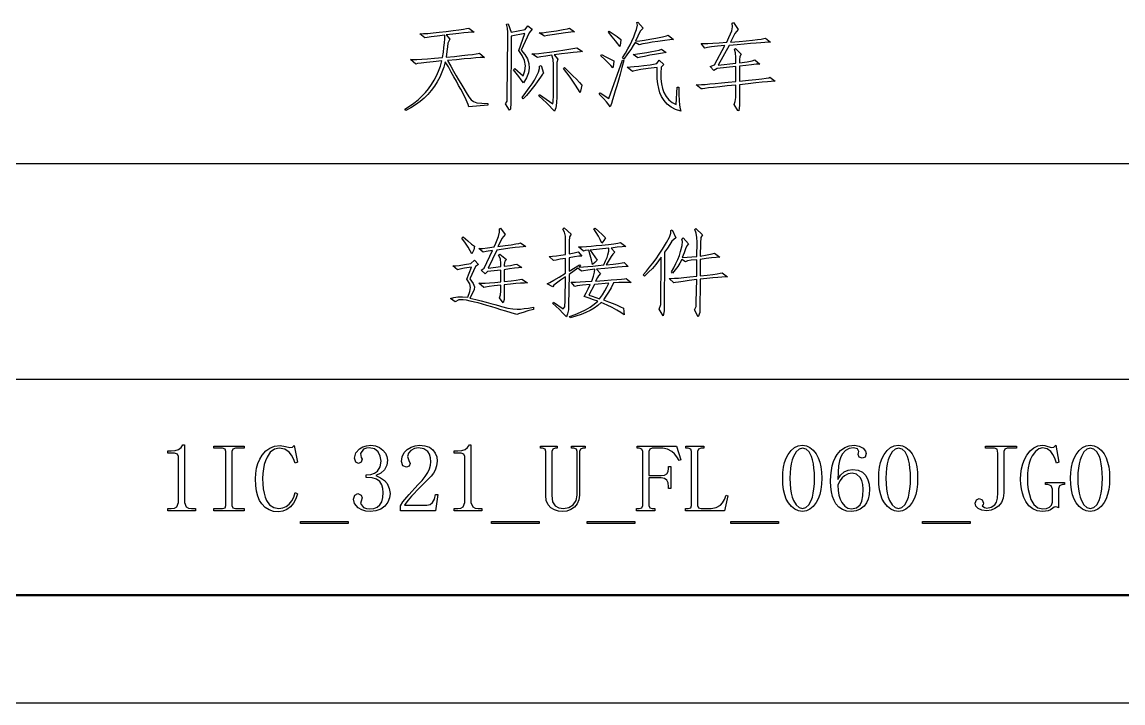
# Model space of a CAD drawing. Extents: x 0 to 420, y 0 to 297.
# Drawn here: x 311.2 to 362.3, y 0 to 31.6 of the extents above; entities that cross this region are included whole.
import ezdxf

# ---------------------------------------------------------------- set-up
doc = ezdxf.new("R2010")
doc.units = 0

msp = doc.modelspace()

# ---------------------------------------------------------------- linework, layer by layer
at = {"color": 7, "lineweight": 25}
for p, q in [((363, 25), (303, 25)), ((415, 15), (303, 15)), ((0, 0), (420, 0))]:
    msp.add_line(p, q, dxfattribs=at)
at = {"color": 7, "lineweight": 50}
for p, q in [((415, 5), (25, 5)), ((235, 5), (415, 5)), ((235, 5), (415, 5)), ((235, 5), (415, 5)), ((235, 5), (415, 5)), ((235, 5), (415, 5)), ((235, 5), (415, 5)), ((235, 5), (415, 5))]:
    msp.add_line(p, q, dxfattribs=at)
at = {"color": 7, "lineweight": 25}
for points in [[(331.929, 27.65), (331.906, 27.752), (331.812, 27.965), (331.648, 28.29), (331.559, 28.459), (331.461, 28.641), (331.354, 28.835), (331.239, 29.042), (331.115, 29.261), (330.983, 29.493), (330.841, 29.737), (330.77, 29.488), (330.684, 29.25), (330.583, 29.023), (330.467, 28.807), (330.337, 28.602), (330.192, 28.408), (330.033, 28.225), (329.859, 28.053), (329.67, 27.892), (329.467, 27.742), (329.249, 27.602), (329.017, 27.474), (328.964, 27.544), (329.183, 27.678), (329.387, 27.821), (329.578, 27.973), (329.756, 28.135), (329.919, 28.306), (330.07, 28.487), (330.206, 28.678), (330.329, 28.878), (330.438, 29.087), (330.533, 29.306), (330.615, 29.534), (330.684, 29.772), (330.287, 29.733), (329.968, 29.699), (329.726, 29.671), (329.561, 29.649), (329.473, 29.632), (329.227, 29.842), (329.352, 29.84), (329.526, 29.844), (329.749, 29.856), (330.023, 29.874), (330.346, 29.899), (330.719, 29.93), (330.751, 30.174), (330.778, 30.399), (330.799, 30.606), (330.814, 30.795), (330.824, 30.965), (330.463, 30.925), (330.188, 30.891), (329.998, 30.863), (329.894, 30.842), (329.666, 31.035), (329.827, 31.04), (330.03, 31.052), (330.273, 31.073), (330.559, 31.103), (330.885, 31.141), (331.205, 31.181), (331.469, 31.217), (331.678, 31.248), (331.831, 31.275), (331.929, 31.299), (332.175, 31.106), (332.056, 31.102), (331.898, 31.092), (331.701, 31.075), (331.465, 31.051), (331.19, 31.02), (330.877, 30.983), (331.052, 30.79), (330.964, 30.597), (330.939, 30.431), (330.91, 30.215), (330.877, 29.948), (331.269, 29.986), (331.604, 30.021), (331.882, 30.052), (332.102, 30.08), (332.266, 30.104), (332.372, 30.124), (332.42, 30.141), (332.666, 29.93), (332.588, 29.932), (332.454, 29.926), (332.264, 29.913), (332.019, 29.893), (331.717, 29.866), (331.36, 29.831), (330.947, 29.79), (331.093, 29.537), (331.227, 29.304), (331.35, 29.09), (331.461, 28.897), (331.561, 28.724), (331.648, 28.571), (331.802, 28.312), (331.933, 28.111), (332.043, 27.965), (332.147, 27.89), (332.309, 27.838), (332.528, 27.811), (332.806, 27.807), (332.806, 27.72)], [(333.875, 27.825), (333.871, 27.54), (333.823, 27.492), (333.63, 27.79), (333.704, 27.904), (333.717, 28.106), (333.735, 30.913), (333.737, 31.1), (333.719, 31.287), (333.682, 31.474), (333.752, 31.492), (333.893, 31.106), (334.542, 31.228), (334.665, 31.404), (334.875, 31.246), (334.735, 31.071), (334.366, 30.281), (334.536, 30.078), (334.654, 29.87), (334.721, 29.657), (334.736, 29.439), (334.699, 29.216), (334.611, 28.988), (334.472, 28.755), (334.363, 28.905), (334.248, 29.057), (334.126, 29.212), (333.998, 29.369), (334.068, 29.421), (334.454, 29.088), (334.536, 29.32), (334.555, 29.554), (334.513, 29.789), (334.409, 30.026), (334.244, 30.264), (334.524, 31.053), (333.893, 30.93)], [(336.823, 31.123), (336.657, 31.105), (336.417, 31.073), (336.103, 31.027), (335.795, 30.981), (335.573, 30.949), (335.437, 30.93), (335.191, 31.071), (335.34, 31.084), (335.524, 31.106), (335.744, 31.136), (335.998, 31.176), (336.306, 31.228), (336.505, 31.269), (336.594, 31.299)], [(338.928, 30.439), (338.843, 30.56), (338.727, 30.711), (338.58, 30.893), (338.402, 31.106), (338.437, 31.158), (338.63, 31.03), (338.812, 30.901), (338.981, 30.772), (338.968, 30.601)], [(339.648, 30.632), (339.556, 30.485), (339.437, 30.307), (339.293, 30.099), (339.121, 29.86), (339.051, 29.913), (339.191, 30.132), (339.31, 30.334), (339.41, 30.518), (339.49, 30.685), (339.577, 30.886), (339.65, 31.071), (339.709, 31.237), (339.751, 31.437), (339.718, 31.562), (339.771, 31.579), (340.016, 31.299), (339.876, 31.158), (339.665, 30.685), (339.862, 30.707), (340.082, 30.737), (340.327, 30.777), (340.595, 30.825), (340.909, 30.887), (341.102, 30.934), (341.174, 30.965), (341.42, 30.772), (341.253, 30.754), (341.01, 30.722), (340.692, 30.676), (340.437, 30.637), (340.207, 30.599), (340.003, 30.562), (339.823, 30.527)], [(344.313, 29.667), (344.313, 29.93), (344.287, 30.15), (344.243, 30.316), (344.296, 30.351), (344.559, 30.088), (344.493, 29.978), (344.471, 29.825), (344.471, 29.685), (344.832, 29.739), (345.071, 29.786), (345.19, 29.825), (345.418, 29.632), (345.247, 29.619), (345.032, 29.597), (344.774, 29.566), (344.471, 29.527), (344.471, 28.842), (344.891, 28.881), (345.237, 28.917), (345.51, 28.948), (345.711, 28.975), (345.838, 28.998), (345.892, 29.018), (346.138, 28.842), (346.074, 28.839), (345.951, 28.828), (345.771, 28.81), (345.533, 28.785), (345.237, 28.753), (344.883, 28.714), (344.471, 28.667), (344.471, 27.72), (344.453, 27.465), (344.401, 27.474), (344.225, 27.755), (344.282, 27.886), (344.313, 28.071), (344.313, 28.65), (343.911, 28.612), (343.565, 28.578), (343.278, 28.549), (343.047, 28.523), (342.874, 28.503), (342.758, 28.486), (342.699, 28.474), (342.471, 28.667), (342.576, 28.67), (342.718, 28.677), (342.894, 28.689), (343.107, 28.707), (343.355, 28.729), (343.639, 28.756), (343.958, 28.788), (344.313, 28.825), (344.313, 29.509), (343.436, 29.421), (343.296, 29.334), (343.12, 29.509), (343.313, 29.597), (343.804, 30.492), (343.457, 30.458), (343.186, 30.426), (342.992, 30.396), (342.874, 30.369), (342.699, 30.579), (342.825, 30.577), (343.008, 30.582), (343.246, 30.596), (343.541, 30.619), (343.892, 30.65), (343.988, 30.856), (344.064, 31.032), (344.12, 31.176), (344.16, 31.36), (344.138, 31.527), (344.208, 31.562), (344.418, 31.228), (344.269, 31.044), (344.188, 30.889), (344.067, 30.65), (344.457, 30.683), (344.794, 30.714), (345.077, 30.742), (345.308, 30.767), (345.485, 30.789), (345.61, 30.808), (345.681, 30.825), (345.91, 30.65), (345.799, 30.643), (345.652, 30.633), (345.468, 30.619), (345.247, 30.601), (344.99, 30.58), (344.696, 30.554), (344.365, 30.525), (343.997, 30.492), (343.488, 29.579)], [(337.208, 30.211), (337.109, 30.202), (336.961, 30.186), (336.766, 30.163), (336.522, 30.133), (336.231, 30.096), (335.893, 30.053), (336.051, 29.86), (336.016, 29.707), (336.016, 29.457), (336.016, 28.106), (336.004, 27.829), (335.969, 27.607), (335.91, 27.439), (335.802, 27.558), (335.674, 27.689), (335.527, 27.833), (335.36, 27.989), (335.173, 28.158), (335.208, 28.211), (335.823, 27.79), (335.849, 27.873), (335.858, 28.193), (335.858, 29.614), (335.84, 29.834), (335.787, 30.035), (335.495, 30), (335.273, 29.965), (335.121, 29.93), (334.858, 30.106), (334.993, 30.111), (335.175, 30.125), (335.403, 30.15), (335.677, 30.184), (335.998, 30.228), (336.38, 30.284), (336.665, 30.329), (336.853, 30.363), (336.945, 30.386)], [(339.543, 30.071), (339.748, 30.099), (339.961, 30.132), (340.182, 30.169), (340.411, 30.211), (340.755, 30.281), (340.858, 30.316), (341.086, 30.158), (340.914, 30.137), (340.729, 30.11), (340.532, 30.076), (340.323, 30.035), (340.071, 29.983), (339.887, 29.942), (339.771, 29.913)], [(339.051, 29.807), (339.121, 29.79), (339.031, 29.465), (338.945, 29.163), (338.864, 28.881), (338.789, 28.622), (338.719, 28.384), (338.654, 28.168), (338.594, 27.974), (338.539, 27.801), (338.49, 27.65), (338.425, 27.745), (338.319, 27.873), (338.171, 28.034), (337.981, 28.228), (338.016, 28.299), (338.42, 28.035)], [(338.648, 29.772), (338.639, 29.606), (338.613, 29.457), (338.512, 29.564), (338.385, 29.693), (338.231, 29.845), (338.051, 30.018), (338.086, 30.071), (338.281, 29.967), (338.468, 29.868)], [(340.753, 29.807), (340.964, 29.614), (340.841, 29.492), (340.829, 29.203), (340.837, 28.941), (340.863, 28.706), (340.908, 28.498), (340.972, 28.316), (341.077, 28.123), (341.207, 27.965), (341.362, 27.842), (341.543, 27.755), (341.595, 28.562), (341.665, 28.562), (341.674, 28.225), (341.688, 27.944), (341.705, 27.72), (341.727, 27.551), (341.753, 27.439), (341.516, 27.522), (341.308, 27.633), (341.131, 27.77), (340.984, 27.933), (340.867, 28.123), (340.791, 28.302), (340.732, 28.499), (340.689, 28.715), (340.664, 28.95), (340.656, 29.203), (340.665, 29.474), (340.238, 29.421), (339.91, 29.376), (339.682, 29.337), (339.554, 29.306), (339.525, 29.281), (339.279, 29.492), (339.42, 29.496), (339.595, 29.509), (339.806, 29.531), (340.051, 29.562), (340.332, 29.601), (340.648, 29.65)], [(334.401, 28.071), (334.579, 28.306), (334.734, 28.521), (334.866, 28.716), (334.974, 28.89), (335.059, 29.044), (335.158, 29.258), (335.208, 29.419), (335.208, 29.527), (335.279, 29.562), (335.401, 29.211), (335.353, 29.158), (335.253, 29.024), (335.103, 28.807), (334.993, 28.652), (334.873, 28.496), (334.743, 28.338), (334.604, 28.179), (334.454, 28.018)], [(336.366, 29.474), (336.573, 29.273), (336.757, 29.09), (336.918, 28.925), (337.057, 28.778), (337.173, 28.65), (337.143, 28.505), (337.086, 28.316), (336.991, 28.478), (336.883, 28.65), (336.761, 28.829), (336.626, 29.018), (336.477, 29.215), (336.314, 29.421)], [(332.683, 19.9), (332.507, 20.076), (332.647, 20.163), (333.033, 20.988), (332.74, 20.94), (332.595, 20.9), (332.402, 21.076), (332.566, 21.083), (332.8, 21.107), (333.104, 21.146), (333.181, 21.317), (333.248, 21.481), (333.305, 21.637), (333.356, 21.839), (333.349, 21.988), (333.402, 22.023), (333.612, 21.725), (333.463, 21.541), (333.378, 21.363), (333.279, 21.163), (333.619, 21.21), (333.894, 21.25), (334.104, 21.286), (334.25, 21.315), (334.332, 21.339), (334.577, 21.163), (334.447, 21.154), (334.279, 21.138), (334.073, 21.115), (333.829, 21.085), (333.547, 21.049), (333.226, 21.006), (332.823, 20.163), (333.419, 20.234), (333.419, 20.374), (333.402, 20.593), (333.314, 20.76), (333.367, 20.813), (333.683, 20.567), (333.604, 20.484), (333.577, 20.339), (333.577, 20.251), (333.86, 20.294), (334.053, 20.329), (334.156, 20.356), (334.384, 20.199), (334.229, 20.185), (334.042, 20.163), (333.825, 20.133), (333.577, 20.093), (333.577, 19.549), (333.891, 19.582), (334.13, 19.611), (334.294, 19.635), (334.384, 19.655), (334.647, 19.479), (334.509, 19.476), (334.333, 19.465), (334.119, 19.448), (333.867, 19.423), (333.577, 19.391), (333.577, 18.707), (333.525, 18.549), (333.349, 18.795), (333.402, 18.922), (333.419, 19.093), (333.419, 19.374), (333.107, 19.341), (332.871, 19.313), (332.712, 19.288), (332.63, 19.269), (332.402, 19.462), (332.521, 19.464), (332.683, 19.473), (332.886, 19.487), (333.132, 19.507), (333.419, 19.532), (333.419, 20.076), (332.805, 20.006)], [(336.313, 18.286), (336.379, 18.365), (336.4, 18.672), (336.418, 19.76), (336.177, 19.6), (335.997, 19.47), (335.879, 19.372), (335.822, 19.304), (335.558, 19.444), (335.691, 19.501), (335.879, 19.602), (336.121, 19.747), (336.418, 19.935), (336.418, 20.62), (336.161, 20.577), (335.974, 20.542), (335.857, 20.514), (335.664, 20.707), (335.816, 20.719), (335.993, 20.738), (336.193, 20.763), (336.418, 20.795), (336.418, 21.409), (336.412, 21.651), (336.371, 21.838), (336.295, 21.97), (336.348, 22.041), (336.681, 21.742), (336.593, 21.624), (336.576, 21.409), (336.576, 20.83), (336.822, 20.87), (336.997, 20.918), (337.172, 20.725), (337.028, 20.715), (336.829, 20.686), (336.576, 20.637), (336.576, 20.023), (337.067, 20.321), (337.102, 20.251), (337.05, 20.216), (337.241, 20.226), (337.451, 20.241), (337.679, 20.262), (337.925, 20.289), (338.19, 20.321), (338.274, 20.506), (338.338, 20.66), (338.383, 20.786), (338.418, 20.946), (338.418, 21.093), (337.558, 21.006), (337.664, 20.852), (337.769, 20.694), (337.874, 20.532), (337.778, 20.422), (337.664, 20.339), (337.621, 20.545), (337.562, 20.768), (337.488, 21.006), (337.33, 20.984), (337.243, 20.953), (337.014, 21.146), (337.187, 21.155), (337.382, 21.168), (337.6, 21.186), (337.84, 21.208), (338.102, 21.234), (338.413, 21.268), (338.659, 21.299), (338.842, 21.329), (338.962, 21.356), (339.207, 21.163), (339.038, 21.156), (338.81, 21.132), (338.523, 21.093), (338.699, 20.9), (338.613, 20.817), (338.532, 20.707), (338.433, 20.549), (338.295, 20.321), (338.624, 20.354), (338.874, 20.383), (339.045, 20.407), (339.137, 20.427), (339.313, 20.234), (339.204, 20.235), (339.042, 20.228), (338.826, 20.212), (338.556, 20.187), (338.233, 20.153), (337.857, 20.111), (338.032, 19.918), (337.944, 19.813), (337.892, 19.725), (337.804, 19.567), (338.199, 19.595), (338.531, 19.62), (338.8, 19.641), (339.005, 19.66), (339.147, 19.677), (339.225, 19.69), (339.453, 19.497), (339.291, 19.502), (339.102, 19.501), (338.887, 19.493), (338.646, 19.479), (338.524, 19.259), (338.405, 19.054), (338.288, 18.864), (338.172, 18.69), (338.412, 18.601), (338.624, 18.519), (338.81, 18.441), (338.97, 18.37), (339.102, 18.304), (339.12, 18.15), (339.137, 18.006), (338.982, 18.112), (338.798, 18.222), (338.584, 18.334), (338.34, 18.449), (338.067, 18.567), (337.917, 18.437), (337.749, 18.316), (337.562, 18.206), (337.357, 18.106), (337.133, 18.016), (336.89, 17.935), (336.629, 17.865), (336.593, 17.918), (336.864, 18.016), (337.114, 18.122), (337.343, 18.238), (337.553, 18.362), (337.741, 18.495), (337.909, 18.637), (337.714, 18.699), (337.504, 18.77), (337.278, 18.848), (337.371, 19.019), (337.465, 19.206), (337.558, 19.409), (337.198, 19.376), (336.958, 19.347), (336.839, 19.321), (336.681, 19.514), (336.872, 19.518), (337.093, 19.527), (337.346, 19.544), (337.629, 19.567), (337.714, 19.799), (337.761, 19.98), (337.769, 20.111), (337.451, 20.078), (337.246, 20.048), (337.155, 20.023), (336.979, 20.163), (336.576, 19.865), (336.558, 18.462), (336.547, 18.236), (336.512, 18.048), (336.453, 17.9), (336.289, 18.084), (336.129, 18.251), (335.973, 18.4), (335.822, 18.532), (335.857, 18.584)], [(338.102, 21.321), (338.027, 21.488), (337.94, 21.655), (337.842, 21.821), (337.734, 21.988), (337.786, 22.023), (337.948, 21.879), (338.106, 21.727), (338.26, 21.567), (338.186, 21.444)], [(341.81, 20.567), (341.717, 20.402), (341.613, 20.242), (341.498, 20.087), (341.372, 19.935), (341.319, 19.988), (341.432, 20.183), (341.531, 20.377), (341.617, 20.568), (341.69, 20.757), (341.749, 20.944), (341.814, 21.214), (341.835, 21.404), (341.81, 21.514), (341.863, 21.567), (342.109, 21.286), (342.032, 21.194), (341.977, 21.058), (341.918, 20.878), (341.828, 20.655), (342.495, 20.707), (342.512, 21.374), (342.508, 21.594), (342.473, 21.787), (342.407, 21.953), (342.459, 22.006), (342.758, 21.707), (342.683, 21.593), (342.67, 21.321), (342.652, 20.725), (342.984, 20.779), (343.206, 20.826), (343.319, 20.865), (343.565, 20.672), (343.396, 20.659), (343.188, 20.637), (342.94, 20.606), (342.652, 20.567), (342.652, 19.813), (342.974, 19.846), (343.236, 19.877), (343.44, 19.905), (343.584, 19.93), (343.67, 19.953), (343.916, 19.76), (343.807, 19.757), (343.658, 19.748), (343.468, 19.734), (343.237, 19.713), (342.965, 19.687), (342.652, 19.655), (342.635, 18.111), (342.565, 17.9), (342.389, 18.234), (342.464, 18.387), (342.477, 18.602), (342.495, 19.637), (342.144, 19.591), (341.863, 19.553), (341.652, 19.521), (341.512, 19.497), (341.442, 19.479), (341.214, 19.69), (341.318, 19.688), (341.465, 19.694), (341.657, 19.707), (341.892, 19.729), (342.171, 19.758), (342.495, 19.795), (342.495, 20.549), (342.241, 20.532), (342.066, 20.503), (341.968, 20.462)], [(332.069, 20.83), (332.001, 20.967), (331.902, 21.133), (331.772, 21.327), (331.612, 21.549), (331.665, 21.62), (331.879, 21.43), (332.055, 21.284), (332.191, 21.181), (332.161, 21.014)], [(340.986, 18.181), (340.933, 17.953), (340.758, 18.269), (340.828, 18.479), (340.845, 20.672), (340.73, 20.502), (340.596, 20.33), (340.441, 20.154), (340.267, 19.976), (340.073, 19.795), (340.021, 19.848), (340.167, 20.022), (340.314, 20.206), (340.462, 20.4), (340.61, 20.604), (340.758, 20.817), (340.907, 21.041), (341.099, 21.352), (341.229, 21.602), (341.297, 21.791), (341.302, 21.918), (341.354, 21.935), (341.53, 21.567), (341.345, 21.409), (341.249, 21.267), (341.135, 21.097), (341.003, 20.9)], [(334.156, 18.023), (333.891, 18.099), (333.643, 18.17), (333.411, 18.239), (333.196, 18.304), (332.998, 18.365), (332.771, 18.435), (332.562, 18.497), (332.372, 18.549), (332.2, 18.593), (331.996, 18.64), (331.818, 18.675), (331.665, 18.699), (331.468, 18.688), (331.297, 18.602), (331.086, 18.76), (331.235, 18.809), (331.419, 18.834), (331.639, 18.836), (331.893, 18.813), (331.985, 19.084), (332.016, 19.269), (331.972, 19.435), (331.84, 19.655), (332.051, 20.216), (331.737, 20.163), (331.521, 20.122), (331.402, 20.093), (331.191, 20.269), (331.31, 20.275), (331.49, 20.295), (331.731, 20.328), (332.033, 20.374), (332.191, 20.532), (332.384, 20.339), (332.244, 20.234), (331.981, 19.672), (332.13, 19.455), (332.191, 19.295), (332.176, 19.179), (332.106, 19.006), (331.981, 18.777), (332.256, 18.709), (332.509, 18.646), (332.74, 18.586), (332.949, 18.531), (333.136, 18.48), (333.302, 18.434), (333.446, 18.391), (333.733, 18.314), (333.976, 18.271), (334.174, 18.26), (334.32, 18.269), (334.494, 18.288), (334.697, 18.317), (334.928, 18.356), (334.928, 18.251), (334.663, 18.178), (334.446, 18.115), (334.277, 18.064)], [(337.488, 18.918), (337.654, 18.859), (337.823, 18.801), (337.997, 18.742), (338.122, 18.925), (338.234, 19.106), (338.332, 19.285), (338.418, 19.462), (337.751, 19.409)], [(318.751, 11.968), (318.751, 9.301), (318.838, 9.09), (318.944, 9.038), (319.084, 9.02), (319.259, 9.02), (319.259, 8.915), (317.979, 8.915), (317.979, 9.02), (318.137, 9.02), (318.288, 9.038), (318.391, 9.09), (318.47, 9.301), (318.47, 11.424), (318.426, 11.538), (318.294, 11.582), (317.979, 11.582), (317.979, 11.687), (318.137, 11.687), (318.327, 11.705), (318.479, 11.757), (318.595, 11.845), (318.68, 11.968)], [(320.112, 11.81), (320.112, 11.915), (321.516, 11.915), (321.516, 11.81), (321.112, 11.81), (320.998, 11.775), (320.954, 11.669), (320.954, 9.161), (320.998, 9.055), (321.112, 9.02), (321.516, 9.02), (321.516, 8.915), (320.112, 8.915), (320.112, 9.02), (320.516, 9.02), (320.638, 9.055), (320.673, 9.161), (320.673, 11.669), (320.638, 11.775), (320.516, 11.81)], [(323.113, 8.862), (322.88, 8.885), (322.672, 8.955), (322.489, 9.07), (322.332, 9.231), (322.228, 9.395), (322.147, 9.593), (322.089, 9.825), (322.054, 10.09), (322.043, 10.389), (322.055, 10.646), (322.092, 10.886), (322.153, 11.107), (322.239, 11.309), (322.35, 11.494), (322.517, 11.686), (322.711, 11.823), (322.933, 11.905), (323.183, 11.933), (323.429, 11.889), (323.639, 11.845), (323.753, 11.862), (323.832, 11.933), (323.99, 11.161), (323.885, 11.126), (323.807, 11.33), (323.713, 11.5), (323.604, 11.634), (323.402, 11.766), (323.148, 11.81), (322.921, 11.765), (322.731, 11.63), (322.578, 11.406), (322.505, 11.237), (322.449, 11.053), (322.408, 10.853), (322.384, 10.637), (322.376, 10.406), (322.383, 10.158), (322.404, 9.932), (322.439, 9.728), (322.488, 9.547), (322.551, 9.389), (322.694, 9.184), (322.887, 9.061), (323.13, 9.02), (323.309, 9.043), (323.469, 9.11), (323.613, 9.222), (323.733, 9.371), (323.823, 9.55), (323.885, 9.757), (323.99, 9.705), (323.915, 9.474), (323.807, 9.272), (323.665, 9.099), (323.499, 8.968), (323.315, 8.889)], [(328.283, 9.722), (328.255, 9.509), (328.173, 9.313), (328.037, 9.134), (327.852, 8.993), (327.624, 8.908), (327.353, 8.88), (327.152, 8.899), (326.971, 8.958), (326.809, 9.055), (326.638, 9.244), (326.581, 9.459), (326.651, 9.643), (326.791, 9.722), (326.94, 9.643), (326.984, 9.512), (326.949, 9.362), (326.914, 9.248), (327.046, 9.073), (327.184, 9.02), (327.335, 9.003), (327.528, 9.023), (327.686, 9.085), (327.809, 9.187), (327.897, 9.332), (327.949, 9.522), (327.967, 9.757), (327.948, 9.954), (327.893, 10.124), (327.8, 10.266), (327.657, 10.373), (327.449, 10.437), (327.177, 10.459), (327.177, 10.582), (327.391, 10.6), (327.563, 10.656), (327.695, 10.748), (327.82, 10.948), (327.862, 11.213), (327.829, 11.444), (327.73, 11.643), (327.561, 11.781), (327.318, 11.827), (327.19, 11.812), (327.055, 11.766), (326.914, 11.564), (326.949, 11.389), (326.984, 11.301), (326.949, 11.161), (326.826, 11.108), (326.695, 11.161), (326.633, 11.354), (326.69, 11.593), (326.862, 11.783), (327.021, 11.876), (327.197, 11.932), (327.388, 11.95), (327.606, 11.926), (327.793, 11.853), (327.949, 11.731), (328.066, 11.582), (328.136, 11.427), (328.16, 11.266), (328.127, 11.023), (328.028, 10.819), (327.859, 10.658), (327.616, 10.547), (327.846, 10.443), (328.021, 10.321), (328.142, 10.178), (328.247, 9.95)], [(330.166, 11.178), (330.15, 11.372), (330.104, 11.533), (330.026, 11.661), (329.85, 11.786), (329.605, 11.827), (329.41, 11.799), (329.245, 11.713), (329.133, 11.584), (329.096, 11.424), (329.157, 11.248), (329.219, 11.108), (329.175, 10.976), (329.043, 10.933), (328.877, 10.994), (328.815, 11.196), (328.844, 11.422), (328.932, 11.609), (329.078, 11.757), (329.258, 11.864), (329.445, 11.929), (329.64, 11.95), (329.896, 11.927), (330.104, 11.857), (330.263, 11.74), (330.375, 11.588), (330.442, 11.412), (330.464, 11.213), (330.44, 11.003), (330.368, 10.792), (330.291, 10.654), (330.189, 10.519), (330.061, 10.389), (329.867, 10.2), (329.692, 10.025), (329.536, 9.866), (329.398, 9.721), (329.28, 9.59), (329.123, 9.408), (329.015, 9.271), (328.956, 9.178), (329.991, 9.178), (330.135, 9.209), (330.254, 9.301), (330.342, 9.455), (330.394, 9.669), (330.499, 9.669), (330.394, 8.915), (328.763, 8.915), (328.763, 9.143), (328.879, 9.323), (329.052, 9.547), (329.161, 9.675), (329.287, 9.814), (329.429, 9.964), (329.587, 10.126), (329.768, 10.321), (329.915, 10.508), (330.026, 10.687), (330.104, 10.859), (330.15, 11.022)], [(332.032, 11.968), (332.032, 9.301), (332.12, 9.09), (332.225, 9.038), (332.365, 9.02), (332.541, 9.02), (332.541, 8.915), (331.26, 8.915), (331.26, 9.02), (331.418, 9.02), (331.569, 9.038), (331.672, 9.09), (331.751, 9.301), (331.751, 11.424), (331.707, 11.538), (331.576, 11.582), (331.26, 11.582), (331.26, 11.687), (331.418, 11.687), (331.609, 11.705), (331.76, 11.757), (331.876, 11.845), (331.962, 11.968)], [(336.323, 9.02), (336.567, 9.064), (336.771, 9.196), (336.909, 9.393), (336.955, 9.634), (336.955, 11.669), (336.92, 11.775), (336.797, 11.81), (336.692, 11.81), (336.692, 11.915), (337.323, 11.915), (337.323, 11.81), (337.218, 11.81), (337.104, 11.775), (337.06, 11.669), (337.06, 9.634), (337.034, 9.417), (336.955, 9.233), (336.823, 9.082), (336.659, 8.97), (336.48, 8.902), (336.288, 8.88), (336.086, 8.899), (335.902, 8.958), (335.736, 9.055), (335.604, 9.196), (335.525, 9.383), (335.499, 9.617), (335.499, 11.669), (335.464, 11.775), (335.341, 11.81), (335.253, 11.81), (335.253, 11.915), (336.025, 11.915), (336.025, 11.81), (335.937, 11.81), (335.823, 11.775), (335.779, 11.669), (335.779, 9.617), (335.817, 9.323), (335.929, 9.143), (336.102, 9.051)], [(340.553, 9.02), (340.553, 8.915), (339.711, 8.915), (339.711, 9.02), (339.834, 9.02), (339.957, 9.055), (339.992, 9.161), (339.992, 11.669), (339.957, 11.775), (339.834, 11.81), (339.729, 11.81), (339.729, 11.915), (341.553, 11.915), (341.764, 11.283), (341.676, 11.248), (341.577, 11.42), (341.466, 11.56), (341.343, 11.669), (341.141, 11.775), (340.922, 11.81), (340.431, 11.81), (340.317, 11.775), (340.273, 11.669), (340.273, 10.547), (340.852, 10.547), (341.003, 10.566), (341.106, 10.626), (341.165, 10.729), (341.185, 10.88), (341.185, 10.968), (341.29, 10.968), (341.29, 9.95), (341.185, 9.95), (341.185, 10.02), (341.165, 10.205), (341.106, 10.336), (341.003, 10.415), (340.852, 10.441), (340.273, 10.441), (340.273, 9.161), (340.317, 9.055), (340.431, 9.02)], [(342.538, 9.161), (342.582, 9.055), (342.696, 9.02), (343.17, 9.02), (343.398, 9.058), (343.591, 9.169), (343.698, 9.287), (343.786, 9.442), (343.854, 9.634), (343.942, 9.599), (343.784, 8.915), (341.977, 8.915), (341.977, 9.02), (342.099, 9.02), (342.222, 9.055), (342.257, 9.161), (342.257, 11.669), (342.222, 11.775), (342.099, 11.81), (341.994, 11.81), (341.994, 11.915), (342.819, 11.915), (342.819, 11.81), (342.696, 11.81), (342.582, 11.775), (342.538, 11.669)], [(347.392, 8.88), (347.207, 8.905), (347.037, 8.981), (346.882, 9.107), (346.743, 9.283), (346.648, 9.458), (346.574, 9.66), (346.522, 9.888), (346.49, 10.142), (346.48, 10.424), (346.49, 10.687), (346.52, 10.929), (346.571, 11.15), (346.643, 11.35), (346.734, 11.529), (346.871, 11.713), (347.026, 11.845), (347.2, 11.924), (347.392, 11.95), (347.577, 11.925), (347.745, 11.849), (347.897, 11.723), (348.032, 11.547), (348.124, 11.373), (348.195, 11.173), (348.246, 10.949), (348.277, 10.699), (348.287, 10.424), (348.277, 10.148), (348.246, 9.898), (348.195, 9.671), (348.124, 9.469), (348.032, 9.292), (347.897, 9.112), (347.745, 8.983), (347.577, 8.906)], [(347.392, 11.81), (347.237, 11.768), (347.1, 11.642), (346.98, 11.433), (346.92, 11.272), (346.873, 11.09), (346.84, 10.888), (346.82, 10.666), (346.813, 10.424), (346.82, 10.169), (346.84, 9.938), (346.873, 9.731), (346.92, 9.548), (346.98, 9.389), (347.1, 9.184), (347.237, 9.061), (347.392, 9.02), (347.555, 9.061), (347.692, 9.184), (347.804, 9.389), (347.858, 9.548), (347.9, 9.731), (347.93, 9.938), (347.947, 10.169), (347.953, 10.424), (347.948, 10.666), (347.931, 10.888), (347.903, 11.09), (347.864, 11.272), (347.813, 11.433), (347.704, 11.642), (347.564, 11.768)], [(349.722, 10.827), (349.976, 10.796), (350.178, 10.703), (350.327, 10.547), (350.429, 10.352), (350.491, 10.141), (350.511, 9.915), (350.495, 9.669), (350.448, 9.457), (350.368, 9.279), (350.257, 9.134), (350.079, 8.993), (349.883, 8.908), (349.669, 8.88), (349.447, 8.902), (349.253, 8.97), (349.087, 9.082), (348.95, 9.24), (348.862, 9.396), (348.793, 9.579), (348.744, 9.788), (348.714, 10.023), (348.704, 10.283), (348.713, 10.542), (348.737, 10.78), (348.779, 10.996), (348.837, 11.192), (348.911, 11.367), (349.003, 11.52), (349.165, 11.708), (349.353, 11.843), (349.568, 11.923), (349.81, 11.95), (350.031, 11.915), (350.204, 11.81), (350.316, 11.678), (350.353, 11.564), (350.31, 11.406), (350.16, 11.354), (350.029, 11.398), (349.985, 11.529), (349.994, 11.599), (350.003, 11.669), (349.95, 11.783), (349.757, 11.827), (349.568, 11.797), (349.398, 11.706), (349.248, 11.555), (349.172, 11.421), (349.113, 11.235), (349.071, 10.999), (349.046, 10.71), (349.038, 10.371), (349.163, 10.571), (349.327, 10.713), (349.518, 10.799)], [(351.841, 8.88), (351.656, 8.905), (351.486, 8.981), (351.331, 9.107), (351.192, 9.283), (351.097, 9.458), (351.024, 9.66), (350.971, 9.888), (350.939, 10.142), (350.929, 10.424), (350.939, 10.687), (350.97, 10.929), (351.02, 11.15), (351.092, 11.35), (351.183, 11.529), (351.32, 11.713), (351.475, 11.845), (351.649, 11.924), (351.841, 11.95), (352.026, 11.925), (352.194, 11.849), (352.346, 11.723), (352.482, 11.547), (352.573, 11.373), (352.644, 11.173), (352.695, 10.949), (352.726, 10.699), (352.736, 10.424), (352.726, 10.148), (352.695, 9.898), (352.644, 9.671), (352.573, 9.469), (352.482, 9.292), (352.346, 9.112), (352.194, 8.983), (352.026, 8.906)], [(351.841, 11.81), (351.686, 11.768), (351.549, 11.642), (351.429, 11.433), (351.369, 11.272), (351.322, 11.09), (351.289, 10.888), (351.269, 10.666), (351.262, 10.424), (351.269, 10.169), (351.289, 9.938), (351.322, 9.731), (351.369, 9.548), (351.429, 9.389), (351.549, 9.184), (351.686, 9.061), (351.841, 9.02), (352.004, 9.061), (352.141, 9.184), (352.253, 9.389), (352.307, 9.548), (352.349, 9.731), (352.379, 9.938), (352.397, 10.169), (352.403, 10.424), (352.397, 10.666), (352.38, 10.888), (352.352, 11.09), (352.313, 11.272), (352.262, 11.433), (352.153, 11.642), (352.013, 11.768)], [(356.452, 11.582), (356.425, 11.766), (356.294, 11.81), (355.873, 11.81), (355.873, 11.915), (357.311, 11.915), (357.311, 11.81), (356.89, 11.81), (356.776, 11.775), (356.732, 11.669), (356.732, 9.74), (356.705, 9.501), (356.623, 9.299), (356.487, 9.134), (356.317, 9.013), (356.136, 8.939), (355.943, 8.915), (355.71, 8.941), (355.539, 9.02), (355.434, 9.134), (355.399, 9.266), (355.46, 9.424), (355.592, 9.476), (355.732, 9.415), (355.785, 9.266), (355.776, 9.205), (355.732, 9.143), (355.838, 9.064), (355.943, 9.038), (356.149, 9.075), (356.311, 9.187), (356.389, 9.315), (356.436, 9.499), (356.452, 9.74)], [(358.524, 11.827), (358.353, 11.787), (358.193, 11.667), (358.042, 11.468), (357.963, 11.309), (357.901, 11.12), (357.857, 10.9), (357.831, 10.651), (357.822, 10.371), (357.833, 10.129), (357.864, 9.893), (357.916, 9.664), (357.989, 9.441), (358.124, 9.198), (358.309, 9.051), (358.542, 9.003), (358.715, 9.023), (358.849, 9.082), (358.938, 9.18), (358.98, 9.319), (358.98, 9.915), (358.927, 10.073), (358.77, 10.126), (358.664, 10.126), (358.664, 10.231), (359.542, 10.231), (359.542, 10.126), (359.454, 10.126), (359.313, 10.073), (359.261, 9.933), (359.261, 9.055), (359.199, 9.082), (359.138, 9.09), (359.068, 9.082), (358.998, 9.038), (358.89, 8.963), (358.778, 8.915), (358.658, 8.889), (358.524, 8.88), (358.278, 8.909), (358.068, 8.996), (357.892, 9.141), (357.752, 9.345), (357.664, 9.535), (357.595, 9.732), (357.546, 9.938), (357.516, 10.15), (357.506, 10.371), (357.518, 10.623), (357.553, 10.861), (357.611, 11.084), (357.692, 11.292), (357.796, 11.485), (357.95, 11.689), (358.123, 11.834), (358.314, 11.921), (358.524, 11.95), (358.638, 11.937), (358.77, 11.898), (358.945, 11.845), (359.05, 11.871), (359.138, 11.95), (359.278, 11.161), (359.173, 11.126), (359.097, 11.349), (359.009, 11.527), (358.91, 11.661), (358.734, 11.786)], [(360.737, 8.88), (360.551, 8.905), (360.381, 8.981), (360.227, 9.107), (360.087, 9.283), (359.993, 9.458), (359.919, 9.66), (359.866, 9.888), (359.835, 10.142), (359.824, 10.424), (359.835, 10.687), (359.865, 10.929), (359.916, 11.15), (359.987, 11.35), (360.079, 11.529), (360.215, 11.713), (360.37, 11.845), (360.544, 11.924), (360.737, 11.95), (360.921, 11.925), (361.09, 11.849), (361.242, 11.723), (361.377, 11.547), (361.469, 11.373), (361.54, 11.173), (361.591, 10.949), (361.621, 10.699), (361.631, 10.424), (361.621, 10.148), (361.591, 9.898), (361.54, 9.671), (361.469, 9.469), (361.377, 9.292), (361.242, 9.112), (361.09, 8.983), (360.921, 8.906)], [(360.737, 11.81), (360.582, 11.768), (360.444, 11.642), (360.324, 11.433), (360.264, 11.272), (360.218, 11.09), (360.184, 10.888), (360.164, 10.666), (360.158, 10.424), (360.164, 10.169), (360.184, 9.938), (360.218, 9.731), (360.264, 9.548), (360.324, 9.389), (360.444, 9.184), (360.582, 9.061), (360.737, 9.02), (360.899, 9.061), (361.037, 9.184), (361.149, 9.389), (361.203, 9.548), (361.244, 9.731), (361.274, 9.938), (361.292, 10.169), (361.298, 10.424), (361.292, 10.666), (361.276, 10.888), (361.247, 11.09), (361.208, 11.272), (361.158, 11.433), (361.048, 11.642), (360.908, 11.768)], [(349.038, 10.108), (349.049, 9.86), (349.084, 9.641), (349.141, 9.452), (349.222, 9.292), (349.353, 9.131), (349.503, 9.035), (349.669, 9.003), (349.902, 9.051), (350.073, 9.196), (350.151, 9.361), (350.198, 9.601), (350.213, 9.915), (350.197, 10.131), (350.147, 10.313), (350.064, 10.459), (349.9, 10.604), (349.704, 10.652), (349.518, 10.623), (349.345, 10.538), (349.236, 10.439), (349.134, 10.296)], [(324.125, 8.319), (324.125, 8.424), (326.335, 8.424), (326.335, 8.319)], [(332.99, 8.319), (332.99, 8.424), (335.2, 8.424), (335.2, 8.319)], [(337.413, 8.319), (337.413, 8.424), (339.624, 8.424), (339.624, 8.319)], [(344.076, 8.319), (344.076, 8.424), (346.287, 8.424), (346.287, 8.319)], [(352.96, 8.319), (352.96, 8.424), (355.171, 8.424), (355.171, 8.319)]]:
    msp.add_lwpolyline(points, close=True, dxfattribs=at)

doc.saveas('drawing.dxf')
